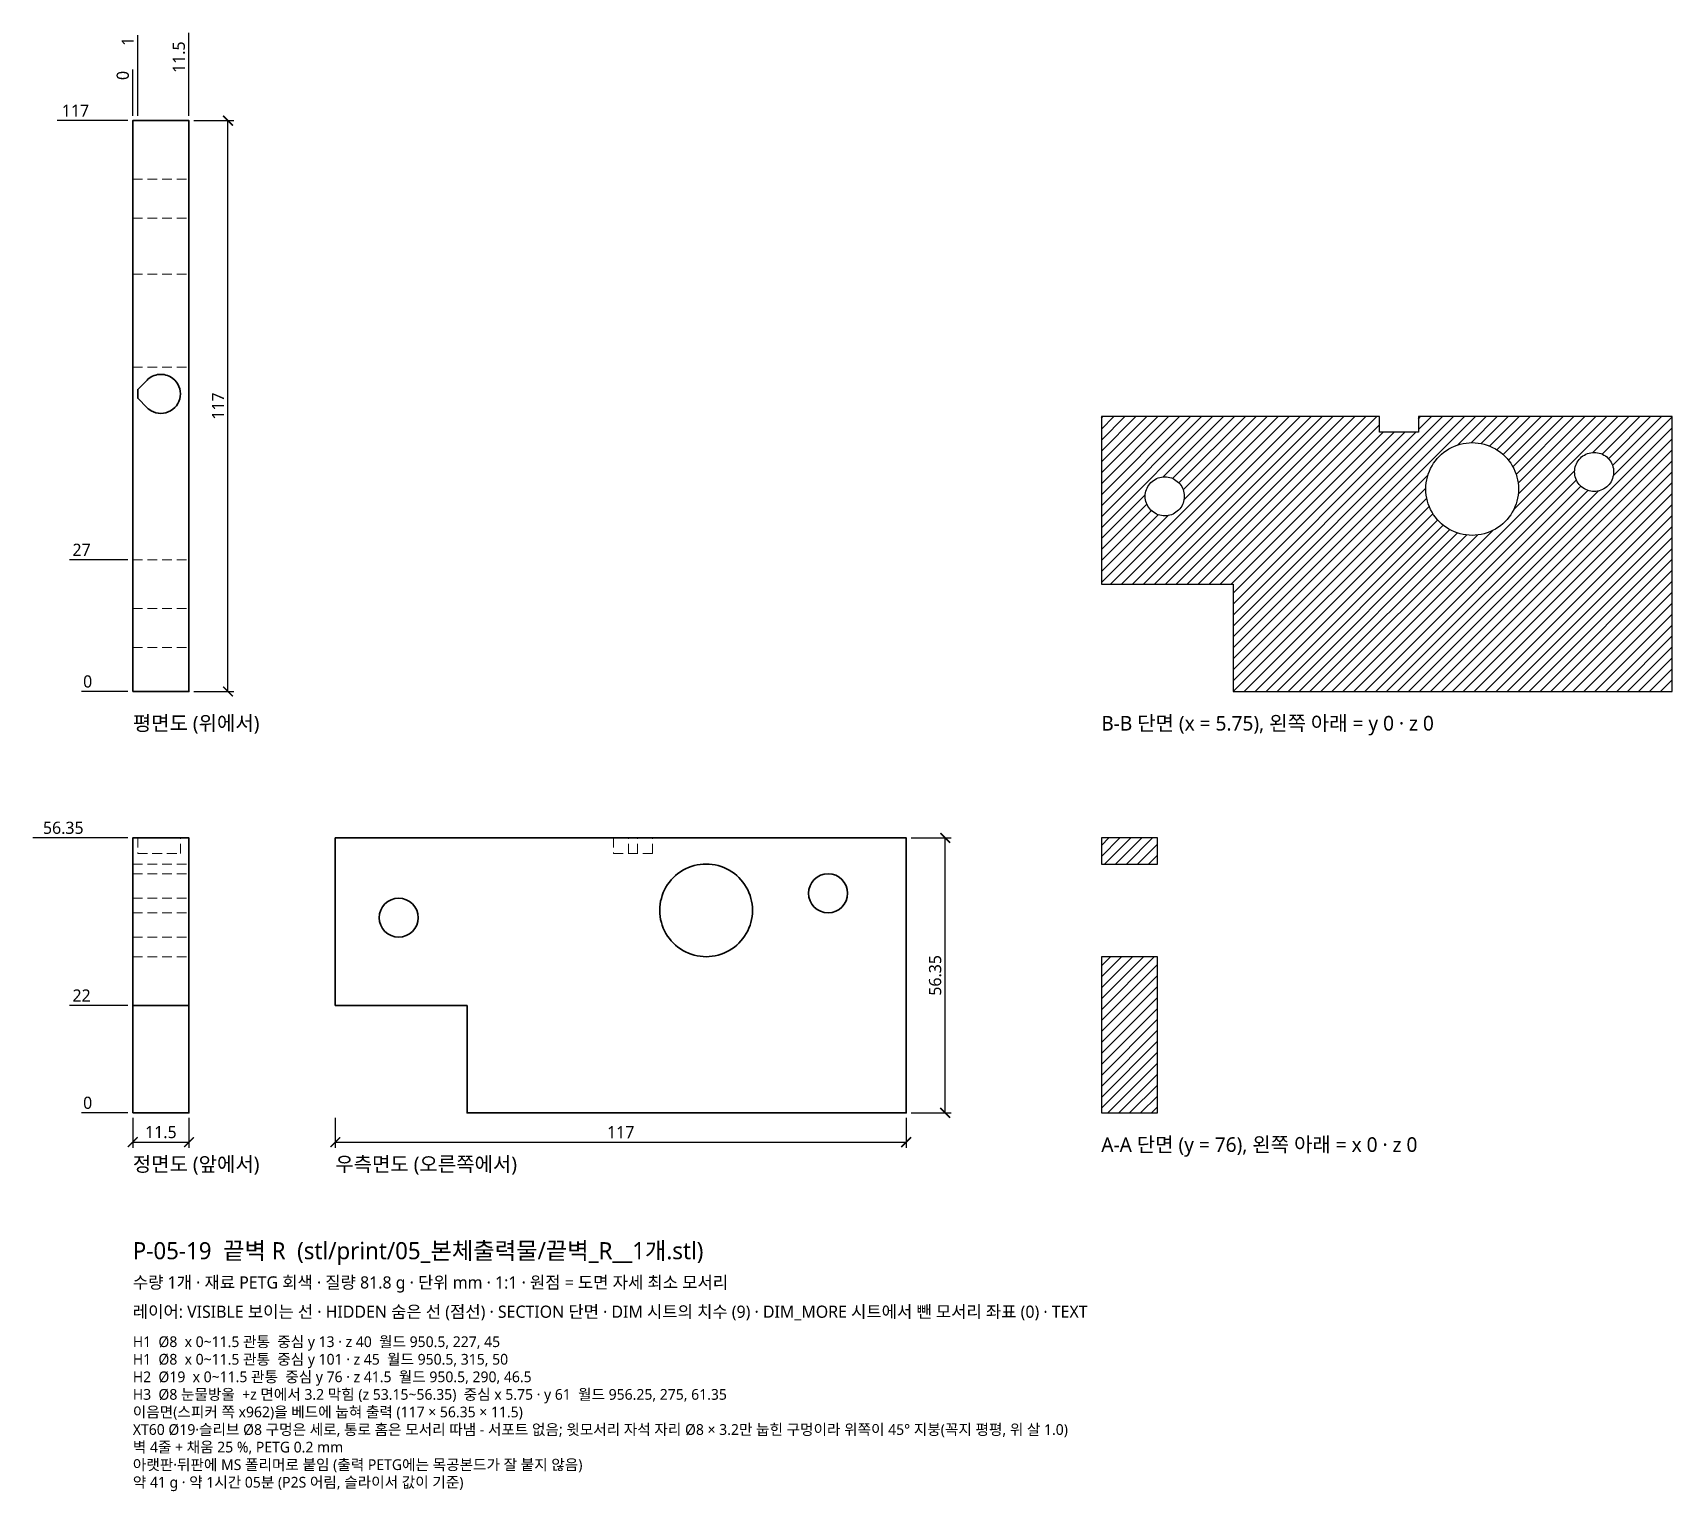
# Model space of a CAD drawing. Header units: millimetres. Extents: x -21 to 316, y -78 to 221.
import ezdxf

# ---------------------------------------------------------------- set-up
doc = ezdxf.new("R2010")
doc.units = ezdxf.units.MM
doc.linetypes.add('HIDDEN', pattern=[3, 2, -1])
for name, color, linetype, lineweight in [('DIM', 4, 'CONTINUOUS', 13), ('HIDDEN', 8, 'HIDDEN', 18), ('SECTION', 5, 'CONTINUOUS', 25), ('TEXT', 7, 'CONTINUOUS', 18), ('VISIBLE', 7, 'CONTINUOUS', 35)]:
    doc.layers.add(name, color=color, linetype=linetype, lineweight=lineweight)
doc.styles.add('KR', font='malgun.ttf')
doc.dimstyles.new('TOCCATA', dxfattribs={"dimtxt": 2.5, "dimasz": 2, "dimexe": 1.2, "dimexo": 1, "dimgap": 0.8, "dimtad": 1, "dimdsep": 46, "dimtxsty": 'KR', "dimblk": 'ARCHTICK', "dimcen": 2.5, "dimazin": 3, "dimtfac": 0.5, "dimtmove": 2, "dimatfit": 3})

# ---------------------------------------------------------------- blocks, each defined once
blk = doc.blocks.new('_ARCHTICK')
at = {"color": 0, "linetype": 'BYBLOCK', "const_width": 0.15}
blk.add_lwpolyline([(-0.5, -0.5), (0.5, 0.5)], dxfattribs=at)
blk = doc.blocks.new('*D6')
for p, q in [((1, 214.35), (1, 220.85)), ((1, 210.35), (1, 214.35)), ((1, 204.35), (1, 210.35))]:
    blk.add_line(p, q)
at = {"layer": 'Defpoints'}
for p in [(1, 218.35), (1, 203.35), (0, 86.35)]:
    blk.add_point(p, dxfattribs=at)
at = {"layer": 'DIM', "insert": (-1.05, 219.6), "char_height": 2.5, "attachment_point": 5, "rotation": 90, "style": 'KR'}
blk.add_mtext('1', dxfattribs=at)

msp = doc.modelspace()

# ---------------------------------------------------------------- hatches: boundary and pattern name
at = {"layer": 'SECTION'}
h = msp.add_hatch(dxfattribs=at)
h.set_pattern_fill('ANSI31', scale=0.5)
h.paths.add_polyline_path([(273.879, 118.37), (273.26, 118.431), (272.647, 118.533), (272.041, 118.674), (271.446, 118.854), (270.865, 119.073), (270.298, 119.33), (269.75, 119.623), (269.222, 119.951), (268.717, 120.313), (268.236, 120.708), (267.782, 121.132), (267.358, 121.586), (266.963, 122.067), (266.601, 122.572), (266.273, 123.1), (265.98, 123.648), (265.723, 124.215), (265.504, 124.796), (265.324, 125.391), (265.183, 125.997), (265.081, 126.61), (265.02, 127.229), (265, 127.85), (265.02, 128.471), (265.081, 129.09), (265.183, 129.703), (265.324, 130.309), (265.504, 130.904), (265.723, 131.485), (265.98, 132.052), (266.273, 132.6), (266.601, 133.128), (266.963, 133.633), (267.358, 134.114), (267.782, 134.568), (268.236, 134.992), (268.717, 135.387), (269.222, 135.749), (269.75, 136.077), (270.298, 136.37), (270.865, 136.627), (271.446, 136.846), (272.041, 137.026), (272.647, 137.167), (273.26, 137.269), (273.879, 137.33), (274.5, 137.35), (275.121, 137.33), (275.74, 137.269), (276.353, 137.167), (276.959, 137.026), (277.554, 136.846), (278.135, 136.627), (278.702, 136.37), (279.25, 136.077), (279.778, 135.749), (280.283, 135.387), (280.764, 134.992), (281.218, 134.568), (281.642, 134.114), (282.037, 133.633), (282.399, 133.128), (282.727, 132.6), (283.02, 132.052), (283.277, 131.485), (283.496, 130.904), (283.676, 130.309), (283.817, 129.703), (283.919, 129.09), (283.98, 128.471), (284, 127.85), (283.98, 127.229), (283.919, 126.61), (283.817, 125.997), (283.676, 125.391), (283.496, 124.796), (283.277, 124.215), (283.02, 123.648), (282.727, 123.1), (282.399, 122.572), (282.037, 122.067), (281.642, 121.586), (281.218, 121.132), (280.764, 120.708), (280.283, 120.313), (279.778, 119.951), (279.25, 119.623), (278.702, 119.33), (278.135, 119.073), (277.554, 118.854), (276.959, 118.674), (276.353, 118.533), (275.74, 118.431), (275.121, 118.37), (274.5, 118.35)])
h.paths.add_polyline_path([(299.151, 127.365), (298.805, 127.411), (298.465, 127.486), (298.132, 127.591), (297.81, 127.725), (297.5, 127.886), (297.206, 128.073), (296.929, 128.286), (296.672, 128.522), (296.436, 128.779), (296.223, 129.056), (296.036, 129.35), (295.875, 129.66), (295.741, 129.982), (295.636, 130.315), (295.561, 130.655), (295.515, 131.001), (295.5, 131.35), (295.515, 131.699), (295.561, 132.045), (295.636, 132.385), (295.741, 132.718), (295.875, 133.04), (296.036, 133.35), (296.223, 133.644), (296.436, 133.921), (296.672, 134.178), (296.929, 134.414), (297.206, 134.627), (297.5, 134.814), (297.81, 134.975), (298.132, 135.109), (298.465, 135.214), (298.805, 135.289), (299.151, 135.335), (299.5, 135.35), (299.849, 135.335), (300.195, 135.289), (300.535, 135.214), (300.868, 135.109), (301.19, 134.975), (301.5, 134.814), (301.794, 134.627), (302.071, 134.414), (302.328, 134.178), (302.564, 133.921), (302.777, 133.644), (302.964, 133.35), (303.125, 133.04), (303.259, 132.718), (303.364, 132.385), (303.439, 132.045), (303.485, 131.699), (303.5, 131.35), (303.485, 131.001), (303.439, 130.655), (303.364, 130.315), (303.259, 129.982), (303.125, 129.66), (302.964, 129.35), (302.777, 129.056), (302.564, 128.779), (302.328, 128.522), (302.071, 128.286), (301.794, 128.073), (301.5, 127.886), (301.19, 127.725), (300.868, 127.591), (300.535, 127.486), (300.195, 127.411), (299.849, 127.365), (299.5, 127.35)])
h.paths.add_polyline_path([(211.151, 122.365), (210.805, 122.411), (210.465, 122.486), (210.132, 122.591), (209.81, 122.725), (209.5, 122.886), (209.206, 123.073), (208.929, 123.286), (208.672, 123.522), (208.436, 123.779), (208.223, 124.056), (208.036, 124.35), (207.875, 124.66), (207.741, 124.982), (207.636, 125.315), (207.561, 125.655), (207.515, 126.001), (207.5, 126.35), (207.515, 126.699), (207.561, 127.045), (207.636, 127.385), (207.741, 127.718), (207.875, 128.04), (208.036, 128.35), (208.223, 128.644), (208.436, 128.921), (208.672, 129.178), (208.929, 129.414), (209.206, 129.627), (209.5, 129.814), (209.81, 129.975), (210.132, 130.109), (210.465, 130.214), (210.805, 130.289), (211.151, 130.335), (211.5, 130.35), (211.849, 130.335), (212.195, 130.289), (212.535, 130.214), (212.868, 130.109), (213.19, 129.975), (213.5, 129.814), (213.794, 129.627), (214.071, 129.414), (214.328, 129.178), (214.564, 128.921), (214.777, 128.644), (214.964, 128.35), (215.125, 128.04), (215.259, 127.718), (215.364, 127.385), (215.439, 127.045), (215.485, 126.699), (215.5, 126.35), (215.485, 126.001), (215.439, 125.655), (215.364, 125.315), (215.259, 124.982), (215.125, 124.66), (214.964, 124.35), (214.777, 124.056), (214.564, 123.779), (214.328, 123.522), (214.071, 123.286), (213.794, 123.073), (213.5, 122.886), (213.19, 122.725), (212.868, 122.591), (212.535, 122.486), (212.195, 122.411), (211.849, 122.365), (211.5, 122.35)])
h.paths.add_polyline_path([(315.5, 142.7), (263.5, 142.7), (263.5, 139.5), (255.5, 139.5), (255.5, 142.7), (198.5, 142.7), (198.5, 108.35), (225.5, 108.35), (225.5, 86.35), (315.5, 86.35)])
h = msp.add_hatch(dxfattribs=at)
h.set_pattern_fill('ANSI31', scale=0.5)
h.paths.add_polyline_path([(210, 56.35), (198.5, 56.35), (198.5, 51), (210, 51)])
h.paths.add_polyline_path([(210, 32), (198.5, 32), (198.5, 0), (210, 0)])

# ---------------------------------------------------------------- linework, layer by layer
at = {"layer": 'HIDDEN'}
for points in [[(0, 191.35), (11.5, 191.35)], [(0, 183.35), (11.5, 183.35)], [(0, 171.85), (11.5, 171.85)], [(0, 152.85), (11.5, 152.85)], [(0, 113.35), (11.5, 113.35)], [(0, 103.35), (11.5, 103.35)], [(0, 95.35), (11.5, 95.35)], [(1, 56.35), (1, 53.15), (9.75, 53.15), (9.75, 56.35)], [(98.5, 56.35), (98.5, 53.15), (106.5, 53.15), (106.5, 56.35)], [(101.593, 53.15), (101.593, 56.35)], [(103.407, 53.15), (103.407, 56.35)], [(0, 51), (11.5, 51)], [(0, 49), (11.5, 49)], [(0, 44), (11.5, 44)], [(0, 41), (11.5, 41)], [(0, 36), (11.5, 36)], [(0, 32), (11.5, 32)]]:
    msp.add_lwpolyline(points, dxfattribs=at)
at = {"layer": 'SECTION'}
for points in [[(315.5, 142.7), (263.5, 142.7), (263.5, 139.5), (255.5, 139.5), (255.5, 142.7), (198.5, 142.7), (198.5, 108.35), (225.5, 108.35), (225.5, 86.35), (315.5, 86.35)], [(273.879, 118.37), (273.26, 118.431), (272.647, 118.533), (272.041, 118.674), (271.446, 118.854), (270.865, 119.073), (270.298, 119.33), (269.75, 119.623), (269.222, 119.951), (268.717, 120.313), (268.236, 120.708), (267.782, 121.132), (267.358, 121.586), (266.963, 122.067), (266.601, 122.572), (266.273, 123.1), (265.98, 123.648), (265.723, 124.215), (265.504, 124.796), (265.324, 125.391), (265.183, 125.997), (265.081, 126.61), (265.02, 127.229), (265, 127.85), (265.02, 128.471), (265.081, 129.09), (265.183, 129.703), (265.324, 130.309), (265.504, 130.904), (265.723, 131.485), (265.98, 132.052), (266.273, 132.6), (266.601, 133.128), (266.963, 133.633), (267.358, 134.114), (267.782, 134.568), (268.236, 134.992), (268.717, 135.387), (269.222, 135.749), (269.75, 136.077), (270.298, 136.37), (270.865, 136.627), (271.446, 136.846), (272.041, 137.026), (272.647, 137.167), (273.26, 137.269), (273.879, 137.33), (274.5, 137.35), (275.121, 137.33), (275.74, 137.269), (276.353, 137.167), (276.959, 137.026), (277.554, 136.846), (278.135, 136.627), (278.702, 136.37), (279.25, 136.077), (279.778, 135.749), (280.283, 135.387), (280.764, 134.992), (281.218, 134.568), (281.642, 134.114), (282.037, 133.633), (282.399, 133.128), (282.727, 132.6), (283.02, 132.052), (283.277, 131.485), (283.496, 130.904), (283.676, 130.309), (283.817, 129.703), (283.919, 129.09), (283.98, 128.471), (284, 127.85), (283.98, 127.229), (283.919, 126.61), (283.817, 125.997), (283.676, 125.391), (283.496, 124.796), (283.277, 124.215), (283.02, 123.648), (282.727, 123.1), (282.399, 122.572), (282.037, 122.067), (281.642, 121.586), (281.218, 121.132), (280.764, 120.708), (280.283, 120.313), (279.778, 119.951), (279.25, 119.623), (278.702, 119.33), (278.135, 119.073), (277.554, 118.854), (276.959, 118.674), (276.353, 118.533), (275.74, 118.431), (275.121, 118.37), (274.5, 118.35)], [(299.151, 127.365), (298.805, 127.411), (298.465, 127.486), (298.132, 127.591), (297.81, 127.725), (297.5, 127.886), (297.206, 128.073), (296.929, 128.286), (296.672, 128.522), (296.436, 128.779), (296.223, 129.056), (296.036, 129.35), (295.875, 129.66), (295.741, 129.982), (295.636, 130.315), (295.561, 130.655), (295.515, 131.001), (295.5, 131.35), (295.515, 131.699), (295.561, 132.045), (295.636, 132.385), (295.741, 132.718), (295.875, 133.04), (296.036, 133.35), (296.223, 133.644), (296.436, 133.921), (296.672, 134.178), (296.929, 134.414), (297.206, 134.627), (297.5, 134.814), (297.81, 134.975), (298.132, 135.109), (298.465, 135.214), (298.805, 135.289), (299.151, 135.335), (299.5, 135.35), (299.849, 135.335), (300.195, 135.289), (300.535, 135.214), (300.868, 135.109), (301.19, 134.975), (301.5, 134.814), (301.794, 134.627), (302.071, 134.414), (302.328, 134.178), (302.564, 133.921), (302.777, 133.644), (302.964, 133.35), (303.125, 133.04), (303.259, 132.718), (303.364, 132.385), (303.439, 132.045), (303.485, 131.699), (303.5, 131.35), (303.485, 131.001), (303.439, 130.655), (303.364, 130.315), (303.259, 129.982), (303.125, 129.66), (302.964, 129.35), (302.777, 129.056), (302.564, 128.779), (302.328, 128.522), (302.071, 128.286), (301.794, 128.073), (301.5, 127.886), (301.19, 127.725), (300.868, 127.591), (300.535, 127.486), (300.195, 127.411), (299.849, 127.365), (299.5, 127.35)], [(211.151, 122.365), (210.805, 122.411), (210.465, 122.486), (210.132, 122.591), (209.81, 122.725), (209.5, 122.886), (209.206, 123.073), (208.929, 123.286), (208.672, 123.522), (208.436, 123.779), (208.223, 124.056), (208.036, 124.35), (207.875, 124.66), (207.741, 124.982), (207.636, 125.315), (207.561, 125.655), (207.515, 126.001), (207.5, 126.35), (207.515, 126.699), (207.561, 127.045), (207.636, 127.385), (207.741, 127.718), (207.875, 128.04), (208.036, 128.35), (208.223, 128.644), (208.436, 128.921), (208.672, 129.178), (208.929, 129.414), (209.206, 129.627), (209.5, 129.814), (209.81, 129.975), (210.132, 130.109), (210.465, 130.214), (210.805, 130.289), (211.151, 130.335), (211.5, 130.35), (211.849, 130.335), (212.195, 130.289), (212.535, 130.214), (212.868, 130.109), (213.19, 129.975), (213.5, 129.814), (213.794, 129.627), (214.071, 129.414), (214.328, 129.178), (214.564, 128.921), (214.777, 128.644), (214.964, 128.35), (215.125, 128.04), (215.259, 127.718), (215.364, 127.385), (215.439, 127.045), (215.485, 126.699), (215.5, 126.35), (215.485, 126.001), (215.439, 125.655), (215.364, 125.315), (215.259, 124.982), (215.125, 124.66), (214.964, 124.35), (214.777, 124.056), (214.564, 123.779), (214.328, 123.522), (214.071, 123.286), (213.794, 123.073), (213.5, 122.886), (213.19, 122.725), (212.868, 122.591), (212.535, 122.486), (212.195, 122.411), (211.849, 122.365), (211.5, 122.35)], [(210, 56.35), (198.5, 56.35), (198.5, 51), (210, 51)], [(210, 32), (198.5, 32), (198.5, 0), (210, 0)]]:
    msp.add_lwpolyline(points, close=True, dxfattribs=at)
at = {"layer": 'VISIBLE'}
for points in [[(0, 86.35), (0, 203.35), (11.5, 203.35), (11.5, 86.35), (0, 86.35)], [(3.75, 143.886), (3.456, 144.073), (3.179, 144.286), (2.922, 144.522), (1, 146.443), (1, 148.257), (2.922, 150.178), (3.179, 150.414), (3.456, 150.627), (3.75, 150.814), (4.06, 150.975), (4.382, 151.109), (4.715, 151.214), (5.055, 151.289), (5.401, 151.335), (5.75, 151.35), (6.099, 151.335), (6.445, 151.289), (6.785, 151.214), (7.118, 151.109), (7.44, 150.975), (7.75, 150.814)], [(0, 0), (0, 56.35), (11.5, 56.35), (11.5, 0), (0, 0)], [(41.5, 22), (41.5, 56.35), (158.5, 56.35), (158.5, 0), (68.5, 0), (68.5, 22), (41.5, 22)], [(122.25, 33.273), (121.702, 32.98), (121.135, 32.723), (120.554, 32.504), (119.959, 32.324), (119.353, 32.183), (118.74, 32.081), (118.121, 32.02), (117.5, 32), (116.879, 32.02), (116.26, 32.081), (115.647, 32.183), (115.041, 32.324), (114.446, 32.504), (113.865, 32.723), (113.298, 32.98), (112.75, 33.273), (112.222, 33.601), (111.717, 33.963), (111.236, 34.358), (110.782, 34.782), (110.358, 35.236), (109.963, 35.717), (109.601, 36.222), (109.273, 36.75), (108.98, 37.298), (108.723, 37.865), (108.504, 38.446), (108.324, 39.041), (108.183, 39.647), (108.081, 40.26), (108.02, 40.879), (108, 41.5), (108.02, 42.121), (108.081, 42.74), (108.183, 43.353), (108.324, 43.959), (108.504, 44.554), (108.723, 45.135), (108.98, 45.702), (109.273, 46.25), (109.601, 46.778), (109.963, 47.283), (110.358, 47.764), (110.782, 48.218), (111.236, 48.642), (111.717, 49.037), (112.222, 49.399), (112.75, 49.727), (113.298, 50.02), (113.865, 50.277), (114.446, 50.496), (115.041, 50.676), (115.647, 50.817), (116.26, 50.919), (116.879, 50.98), (117.5, 51), (118.121, 50.98), (118.74, 50.919), (119.353, 50.817), (119.959, 50.676), (120.554, 50.496), (121.135, 50.277), (121.702, 50.02), (122.25, 49.727), (122.778, 49.399), (123.283, 49.037), (123.764, 48.642), (124.218, 48.218), (124.642, 47.764), (125.037, 47.283), (125.399, 46.778), (125.727, 46.25), (126.02, 45.702), (126.277, 45.135), (126.496, 44.554), (126.676, 43.959), (126.817, 43.353), (126.919, 42.74), (126.98, 42.121), (127, 41.5), (126.98, 40.879), (126.919, 40.26), (126.817, 39.647), (126.676, 39.041), (126.496, 38.446), (126.277, 37.865), (126.02, 37.298), (125.727, 36.75), (125.399, 36.222), (125.037, 35.717), (124.642, 35.236), (124.218, 34.782), (123.764, 34.358), (123.283, 33.963), (122.778, 33.601), (122.25, 33.273)], [(0, 22), (11.5, 22)]]:
    msp.add_lwpolyline(points, dxfattribs=at)
for centre in [(142.5, 45), (54.5, 40)]:
    msp.add_circle(centre, 4, dxfattribs=at)
for start, end in [(-59.99996, 59.99998), (-120.00009, -59.99991)]:
    msp.add_arc((5.75, 147.35), 4, start, end, dxfattribs=at)

# ---------------------------------------------------------------- texts
at = {"layer": 'TEXT', "style": 'KR'}
for s, height, p in [('평면도 (위에서)', 3, (0, 78.35)), ('B-B 단면 (x = 5.75), 왼쪽 아래 = y 0 · z 0', 3, (198.5, 78.35)), ('A-A 단면 (y = 76), 왼쪽 아래 = x 0 · z 0', 3, (198.5, -8)), ('정면도 (앞에서)', 3, (0, -12)), ('우측면도 (오른쪽에서)', 3, (41.5, -12)), ('P-05-19  끝벽 R  (stl/print/05_본체출력물/끝벽_R__1개.stl)', 3.5, (0, -30)), ('수량 1개 · 재료 PETG 회색 · 질량 81.8 g · 단위 mm · 1:1 · 원점 = 도면 자세 최소 모서리', 2.5, (0, -36)), ('레이어: VISIBLE 보이는 선 · HIDDEN 숨은 선 (점선) · SECTION 단면 · DIM 시트의 치수 (9) · DIM_MORE 시트에서 뺀 모서리 좌표 (0) · TEXT', 2.5, (0, -42)), ('H1  Ø8  x 0~11.5 관통  중심 y 13 · z 40  월드 950.5, 227, 45', 2.2, (0, -48)), ('H1  Ø8  x 0~11.5 관통  중심 y 101 · z 45  월드 950.5, 315, 50', 2.2, (0, -51.6)), ('H2  Ø19  x 0~11.5 관통  중심 y 76 · z 41.5  월드 950.5, 290, 46.5', 2.2, (0, -55.2)), ('H3  Ø8 눈물방울  +z 면에서 3.2 막힘 (z 53.15~56.35)  중심 x 5.75 · y 61  월드 956.25, 275, 61.35', 2.2, (0, -58.8)), ('이음면(스피커 쪽 x962)을 베드에 눕혀 출력 (117 × 56.35 × 11.5)', 2.2, (0, -62.4)), ('XT60 Ø19·슬리브 Ø8 구멍은 세로, 통로 홈은 모서리 따냄 - 서포트 없음; 윗모서리 자석 자리 Ø8 × 3.2만 눕힌 구멍이라 위쪽이 45° 지붕(꼭지 평평, 위 살 1.0)', 2.2, (0, -66)), ('벽 4줄 + 채움 25 %, PETG 0.2 mm', 2.2, (0, -69.6)), ('아랫판·뒤판에 MS 폴리머로 붙임 (출력 PETG에는 목공본드가 잘 붙지 않음)', 2.2, (0, -73.2)), ('약 41 g · 약 1시간 05분 (P2S 어림, 슬라이서 값이 기준)', 2.2, (0, -76.8))]:
    msp.add_text(s, height=height, dxfattribs=at).set_placement(p)

# ---------------------------------------------------------------- dimensions: what is measured, and where the dimension line sits
at = {"layer": 'DIM'}
dim = msp.add_ordinate_dim(feature_location=(1, 203.35), offset=(0, 15), dtype=1, origin=(0, 86.35), dimstyle='TOCCATA', dxfattribs=at)
dim.commit()
dim.dimension.update_dxf_attribs({"geometry": '*D6', "text_midpoint": (-1.05, 219.6)})
for feature_location, offset, dtype, origin in [((11.5, 203.35), (0, 8), 1, (0, 86.35)), ((0, 203.349998474), (0, 8), 1, (0, 86.349998474)), ((0, 203.35), (-8, 0), 0, (0, 86.35)), ((0, 113.35), (-8, 0), 0, (0, 86.35)), ((0, 86.349998474), (-8, 0), 0, (0, 86.349998474)), ((0, 56.35), (-8, 0), 0, (0, 0)), ((0, 22), (-8, 0), 0, (0, 0)), ((0, 0), (-8, 0), 0, (0, 0))]:
    msp.add_ordinate_dim(feature_location=feature_location, offset=offset, dtype=dtype, origin=origin, dimstyle='TOCCATA', dxfattribs=at).render()
for base, p1, p2 in [((19.5, 86.35), (11.5, 86.35), (11.5, 203.35)), ((166.5, 0), (158.5, 0), (158.5, 56.35))]:
    msp.add_linear_dim(base=base, p1=p1, p2=p2, angle=90, dimstyle='TOCCATA', dxfattribs=at).render()
for base, p1, p2 in [((0, -6), (0, 0), (11.5, 0)), ((41.5, -6), (41.5, 0), (158.5, 0))]:
    msp.add_linear_dim(base=base, p1=p1, p2=p2, dimstyle='TOCCATA', dxfattribs=at).render()

doc.saveas('drawing.dxf')
